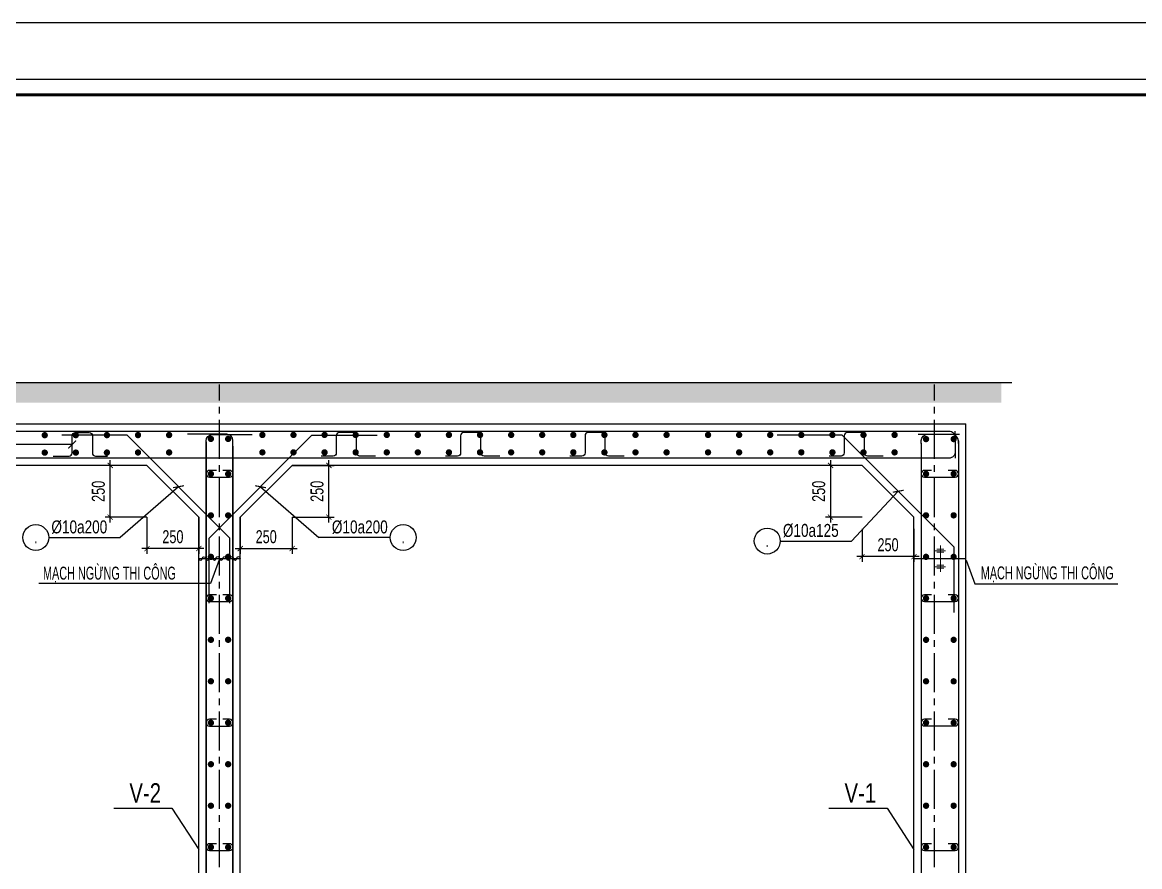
# Model space of a CAD drawing. Header units: millimetres. Extents: x -743195 to -406795, y -426565 to -367165.
# Drawn here: x -636679 to -615119, y -383449 to -367165 of the extents above; entities that cross this region are included whole.
import ezdxf
from ezdxf.enums import TextEntityAlignment as Align

# ---------------------------------------------------------------- set-up
doc = ezdxf.new("R2010")
doc.units = ezdxf.units.MM
doc.header["$LTSCALE"] = 1000
doc.header["$MEASUREMENT"] = 0
doc.linetypes.add('CENTER2', pattern=[1.125, 0.75, -0.125, 0.125, -0.125])
for name, color, linetype in [('8', 8, 'Continuous'), ('CDC-KHUNGTEN', 7, 'Continuous'), ('CDC.01.AXIS', 160, 'CENTER2'), ('CDC.02.DIM', 1, 'Continuous'), ('CDC.03.BORDER', 3, 'Continuous'), ('CDC.05.STEEL', 4, 'Continuous'), ('CDC.06.TEXT', 2, 'Continuous'), ('CDC.14.STEELNUM', 3, 'Continuous'), ('CHI', 1, 'Continuous'), ('KCS_CHI', 1, 'Continuous')]:
    doc.layers.add(name, color=color, linetype=linetype)
doc.layers.add('CDC_11.NOTE', color=8, linetype='Continuous', lineweight=18)
doc.styles.add('ARIAL', font='arial.ttf', dxfattribs={"width": 0.7})
doc.styles.add('KCS_SMTEXT', font='arial.ttf', dxfattribs={"width": 0.7})
doc.linetypes.add('ZIGZAG', pattern='A,0.0001,-0.2,[131,ltypeshp.shx,S=0.2,R=0,X=-0.2,Y=0],-0.4,[131,ltypeshp.shx,S=0.2,R=180,X=0.2,Y=0],-0.2', length=0.8001)
doc.dimstyles.new('1.25', dxfattribs={"dimscale": 100, "dimtxt": 2.5, "dimasz": 1, "dimexe": 1, "dimexo": 0, "dimgap": 1, "dimtad": 1, "dimdec": 0, "dimlfac": 0.25, "dimdsep": 46, "dimtxsty": 'ARIAL', "dimblk": 'ARCHTICK', "dimcen": 1, "dimdle": 1, "dimclrd": 1, "dimclre": 1, "dimclrt": 2, "dimadec": 0, "dimazin": 0, "dimtfac": 0.00072, "dimtdec": 0, "dimtix": 1, "dimtmove": 2, "dimatfit": 3, "dimldrblk": 'ARCHTICK', "dimfxl": 1, "dimtolj": 1, "dimarcsym": 0})

# ---------------------------------------------------------------- blocks, each defined once
blk = doc.blocks.new('_ArchTick')
at = {"color": 0, "linetype": 'ByBlock', "const_width": 0.15}
blk.add_lwpolyline([(-0.5, -0.5), (0.5, 0.5)], dxfattribs=at)
blk = doc.blocks.new('KHUNG A1')
at = {"layer": 'CDC-KHUNGTEN', "color": 8}
blk.add_lwpolyline([(10368.18, 709.17), (10447.22, 709.17), (10447.22, 1281.17), (9647.22, 1281.17), (9647.22, 709.17), (10368.18, 709.17)], dxfattribs=at)
at = {"layer": 'CDC-KHUNGTEN', "color": 255, "lineweight": 60}
blk.add_lwpolyline([(10366.22, 712.17), (10366.22, 1278.17), (9650.22, 1278.17), (9650.22, 712.17), (10366.22, 712.17)], close=True, dxfattribs=at)
at = {"layer": 'Defpoints', "color": 1, "ltscale": 0.2}
blk.add_lwpolyline([(9617.22, 698.17), (9617.22, 1292.17), (10458.22, 1292.17), (10458.22, 698.17), (9617.22, 698.17)], close=True, dxfattribs=at)
blk = doc.blocks.new('bang')
at = {"layer": 'CDC_11.NOTE', "ltscale": 3}
for points in [[(0, 90), (0, -90)], [(-35, 55), (35, 55)], [(-25, 65), (25, 65)], [(-25, 45), (25, 45)], [(-35, -55), (35, -55)], [(-25, -45), (25, -45)], [(-25, -65), (25, -65)]]:
    blk.add_lwpolyline(points, dxfattribs=at)
blk = doc.blocks.new('A$C1be3d9c6')
at = {"layer": 'CDC.03.BORDER', "linetype": 'ZIGZAG', "ltscale": 0.125}
blk.add_line((1000, 0), (0, 0), dxfattribs=at)
at = {"layer": 'KCS_CHI', "xscale": 2.8, "yscale": 2.8, "zscale": 2.8}
blk.add_blockref('bang', (510, 0), dxfattribs=at)
blk = doc.blocks.new('*D480')
at = {"layer": 'CDC.02.DIM', "color": 1, "lineweight": -2, "transparency": 16777216}
for p, q in [((-620474, -376934), (-620474, -377570)), ((-619474, -376934), (-619474, -377570)), ((-619374, -377470), (-620574, -377470))]:
    blk.add_line(p, q, dxfattribs=at)
at = {"layer": 'Defpoints', "color": 0, "transparency": 16777216}
for p in [(-620474, -376934), (-619474, -376934), (-620474, -377470)]:
    blk.add_point(p, dxfattribs=at)
at = {"layer": 'CDC.02.DIM', "color": 1, "lineweight": -2, "transparency": 16777216, "xscale": 100, "yscale": 100, "zscale": 100, "rotation": 180}
blk.add_blockref('_ArchTick', (-620474, -377470), dxfattribs=at)
at = {"layer": 'CDC.02.DIM', "color": 1, "lineweight": -2, "transparency": 16777216, "xscale": 100, "yscale": 100, "zscale": 100}
blk.add_blockref('_ArchTick', (-619474, -377470), dxfattribs=at)
at = {"layer": 'CDC.02.DIM', "color": 2, "transparency": 16777216, "insert": (-619974, -377242), "char_height": 250, "attachment_point": 5, "style": 'ARIAL'}
blk.add_mtext('\\A1;250', dxfattribs=at)
blk = doc.blocks.new('*D481')
at = {"layer": 'CDC.02.DIM', "color": 1, "lineweight": -2, "transparency": 16777216}
for p, q in [((-620474, -375710), (-621183, -375710)), ((-621083, -375610), (-621083, -376810)), ((-620474, -376710), (-621183, -376710))]:
    blk.add_line(p, q, dxfattribs=at)
at = {"layer": 'Defpoints', "color": 0, "transparency": 16777216}
for p in [(-620474, -375710), (-621083, -376710), (-620474, -376710)]:
    blk.add_point(p, dxfattribs=at)
at = {"layer": 'CDC.02.DIM', "color": 1, "lineweight": -2, "transparency": 16777216, "xscale": 100, "yscale": 100, "zscale": 100}
for p, rotation in [((-621083, -375710), 90), ((-621083, -376710), 270)]:
    blk.add_blockref('_ArchTick', p, dxfattribs=dict(at, rotation=rotation))
at = {"layer": 'CDC.02.DIM', "color": 2, "transparency": 16777216, "insert": (-621311, -376210), "char_height": 250, "attachment_point": 5, "rotation": 90, "style": 'ARIAL'}
blk.add_mtext('\\A1;250', dxfattribs=at)
blk = doc.blocks.new('*D482')
at = {"layer": 'CDC.02.DIM', "color": 1, "lineweight": -2, "transparency": 16777216}
for p, q in [((-631474, -375710), (-630664, -375710)), ((-630764, -376810), (-630764, -375610)), ((-631474, -376710), (-630664, -376710))]:
    blk.add_line(p, q, dxfattribs=at)
at = {"layer": 'Defpoints', "color": 0, "transparency": 16777216}
for p in [(-631474, -375710), (-630764, -375710), (-631474, -376710)]:
    blk.add_point(p, dxfattribs=at)
at = {"layer": 'CDC.02.DIM', "color": 1, "lineweight": -2, "transparency": 16777216, "xscale": 100, "yscale": 100, "zscale": 100}
for p, rotation in [((-630764, -375710), 90), ((-630764, -376710), 270)]:
    blk.add_blockref('_ArchTick', p, dxfattribs=dict(at, rotation=rotation))
at = {"layer": 'CDC.02.DIM', "color": 2, "transparency": 16777216, "insert": (-630992, -376210), "char_height": 250, "attachment_point": 5, "rotation": 90, "style": 'ARIAL'}
blk.add_mtext('\\A1;250', dxfattribs=at)
blk = doc.blocks.new('*D483')
at = {"layer": 'CDC.02.DIM', "color": 1, "lineweight": -2, "transparency": 16777216}
for p, q in [((-632474, -376710), (-632474, -377414)), ((-631474, -376710), (-631474, -377414)), ((-632574, -377314), (-631374, -377314))]:
    blk.add_line(p, q, dxfattribs=at)
at = {"layer": 'Defpoints', "color": 0, "transparency": 16777216}
for p in [(-632474, -376710), (-631474, -376710), (-631474, -377314)]:
    blk.add_point(p, dxfattribs=at)
at = {"layer": 'CDC.02.DIM', "color": 1, "lineweight": -2, "transparency": 16777216, "xscale": 100, "yscale": 100, "zscale": 100, "rotation": 180}
blk.add_blockref('_ArchTick', (-632474, -377314), dxfattribs=at)
at = {"layer": 'CDC.02.DIM', "color": 1, "lineweight": -2, "transparency": 16777216, "xscale": 100, "yscale": 100, "zscale": 100}
blk.add_blockref('_ArchTick', (-631474, -377314), dxfattribs=at)
at = {"layer": 'CDC.02.DIM', "color": 2, "transparency": 16777216, "insert": (-631974, -377087), "char_height": 250, "attachment_point": 5, "style": 'ARIAL'}
blk.add_mtext('\\A1;250', dxfattribs=at)
blk = doc.blocks.new('*D484')
at = {"layer": 'CDC.02.DIM', "color": 1, "lineweight": -2, "transparency": 16777216}
for p, q in [((-634274, -375710), (-635084, -375710)), ((-634984, -376810), (-634984, -375610)), ((-634274, -376710), (-635084, -376710))]:
    blk.add_line(p, q, dxfattribs=at)
at = {"layer": 'Defpoints', "color": 0, "transparency": 16777216}
for p in [(-634984, -375710), (-634274, -375710), (-634274, -376710)]:
    blk.add_point(p, dxfattribs=at)
at = {"layer": 'CDC.02.DIM', "color": 1, "lineweight": -2, "transparency": 16777216, "xscale": 100, "yscale": 100, "zscale": 100}
for p, rotation in [((-634984, -375710), 90), ((-634984, -376710), 270)]:
    blk.add_blockref('_ArchTick', p, dxfattribs=dict(at, rotation=rotation))
at = {"layer": 'CDC.02.DIM', "color": 2, "transparency": 16777216, "insert": (-635212, -376210), "char_height": 250, "attachment_point": 5, "rotation": 90, "style": 'ARIAL'}
blk.add_mtext('\\A1;250', dxfattribs=at)
blk = doc.blocks.new('*D485')
at = {"layer": 'CDC.02.DIM', "color": 1, "lineweight": -2, "transparency": 16777216}
for p, q in [((-634274, -376710), (-634274, -377414)), ((-633274, -376710), (-633274, -377414)), ((-633174, -377314), (-634374, -377314))]:
    blk.add_line(p, q, dxfattribs=at)
at = {"layer": 'Defpoints', "color": 0, "transparency": 16777216}
for p in [(-634274, -376710), (-633274, -376710), (-634274, -377314)]:
    blk.add_point(p, dxfattribs=at)
at = {"layer": 'CDC.02.DIM', "color": 1, "lineweight": -2, "transparency": 16777216, "xscale": 100, "yscale": 100, "zscale": 100, "rotation": 180}
blk.add_blockref('_ArchTick', (-634274, -377314), dxfattribs=at)
at = {"layer": 'CDC.02.DIM', "color": 1, "lineweight": -2, "transparency": 16777216, "xscale": 100, "yscale": 100, "zscale": 100}
blk.add_blockref('_ArchTick', (-633274, -377314), dxfattribs=at)
at = {"layer": 'CDC.02.DIM', "color": 2, "transparency": 16777216, "insert": (-633774, -377087), "char_height": 250, "attachment_point": 5, "style": 'ARIAL'}
blk.add_mtext('\\A1;250', dxfattribs=at)

msp = doc.modelspace()

# ---------------------------------------------------------------- hatches: boundary and pattern name
at = {"layer": '8'}
h = msp.add_hatch(dxfattribs=at)
h.set_pattern_fill('AR-HBONE', color=256, scale=32, angle=49.95578)
h.set_pattern_definition([(94.95578, (-1042579.68, -367486.48), (-138.579015, 116.46397), [384, -128]), (184.95578, (-1042590.74, -367358.96), (-138.579015, 116.46397), [384, -128])])
h.paths.add_polyline_path([(-617786.9, -374502.5), (-617786.9, -374110), (-648162.4, -374110), (-648162.4, -374502.5)])

# ---------------------------------------------------------------- linework, layer by layer
at = {"layer": 'CDC.01.AXIS'}
for p, q in [((-632874.3, -398081.5), (-632874.3, -374151.5)), ((-619074.3, -398081.5), (-619074.3, -374151.5))]:
    msp.add_line(p, q, dxfattribs=at)
at = {"layer": 'CDC.03.BORDER'}
for p, q in [((-648204, -374110), (-617586.9, -374110)), ((-618474.3, -390910), (-618474.3, -374910)), ((-633274.3, -389910), (-633274.3, -376710)), ((-632474.3, -389910), (-632474.3, -376710)), ((-619474.3, -389910), (-619474.3, -376710)), ((-633274.3, -377507.9), (-632474.3, -377507.9)), ((-633274.3, -377507.9), (-632474.3, -377507.9))]:
    msp.add_line(p, q, dxfattribs=at)
at = {"layer": 'CDC.03.BORDER', "ltscale": 5}
for p, q in [((-647274.3, -374910), (-618474.3, -374910)), ((-634274.3, -375710), (-645274.3, -375710)), ((-633274.3, -376710), (-634274.3, -375710)), ((-632474.3, -376710), (-631474.3, -375710)), ((-620474.3, -375710), (-631474.3, -375710)), ((-619474.3, -376710), (-620474.3, -375710))]:
    msp.add_line(p, q, dxfattribs=at)
at = {"layer": 'CDC.03.BORDER', "elevation": 0}
for points, const_width in [([(-633274.5, -377510), (-632474.3, -377510)], 24), ([(-633274.4, -377507.9), (-632474.3, -377507.9)], 20)]:
    msp.add_lwpolyline(points, dxfattribs=dict(at, const_width=const_width))
at = {"layer": 'CDC.05.STEEL', "ltscale": 5}
for p, q in [((-618675.4, -375170), (-618675.4, -375050.4)), ((-618675.4, -375450), (-618675.4, -375569.3))]:
    msp.add_line(p, q, dxfattribs=at)
at = {"layer": 'CDC.05.STEEL', "ltscale": 5, "elevation": 0}
for points in [[(-646953.3, -375050), (-618795.4, -375050, -0.4142136), (-618675.4, -375170), (-618675.4, -375450, -0.4142136), (-618795.4, -375570), (-646953.3, -375570, -0.4142136), (-647073.3, -375450), (-647073.3, -375170, -0.4142136), (-646953.3, -375050), (-618795.4, -375050)], [(-636083.1, -375528.8), (-635778.5, -375528.8, 0.4142136), (-635718.5, -375468.8), (-635718.5, -375137.1, -0.4142136), (-635658.5, -375077.1), (-635387.1, -375077.1, -0.4142136), (-635327.1, -375137.1), (-635327.1, -375468.8, 0.4142136), (-635267.1, -375528.8), (-635036.1, -375528.8)], [(-629865.5, -375528.8), (-630170.1, -375528.8, -0.4142136), (-630230.1, -375468.8), (-630230.1, -375137.1, 0.4142136), (-630290.1, -375077.1), (-630561.5, -375077.1, 0.4142136), (-630621.5, -375137.1), (-630621.5, -375468.8, -0.4142136), (-630681.5, -375528.8), (-630912.5, -375528.8)], [(-627465.5, -375528.8), (-627770.1, -375528.8, -0.4142136), (-627830.1, -375468.8), (-627830.1, -375137.1, 0.4142136), (-627890.1, -375077.1), (-628161.5, -375077.1, 0.4142136), (-628221.5, -375137.1), (-628221.5, -375468.8, -0.4142136), (-628281.5, -375528.8), (-628512.5, -375528.8)], [(-625065.5, -375528.8), (-625370.1, -375528.8, -0.4142136), (-625430.1, -375468.8), (-625430.1, -375137.1, 0.4142136), (-625490.1, -375077.1), (-625761.5, -375077.1, 0.4142136), (-625821.5, -375137.1), (-625821.5, -375468.8, -0.4142136), (-625881.5, -375528.8), (-626112.5, -375528.8)], [(-620065.5, -375528.8), (-620370.1, -375528.8, -0.4142136), (-620430.1, -375468.8), (-620430.1, -375137.1, 0.4142136), (-620490.1, -375077.1), (-620761.5, -375077.1, 0.4142136), (-620821.5, -375137.1), (-620821.5, -375468.8, -0.4142136), (-620881.5, -375528.8), (-621112.5, -375528.8)]]:
    msp.add_lwpolyline(points, format="xyb", dxfattribs=at)
for points in [[(-632674.3, -378370), (-632674.3, -377112), (-634656.3, -375130), (-635914.3, -375130)], [(-632615.4, -391339.6), (-632615.4, -391339.6), (-632615.4, -375230), (-632624.5, -375184), (-632650.5, -375145.1), (-632689.5, -375119.1), (-632735.4, -375110), (-633494.9, -375110)], [(-633133.3, -391421.8), (-633133.3, -375237.2), (-633124.1, -375191.3), (-633098.1, -375152.4), (-633059.2, -375126.4), (-633013.3, -375117.2), (-632242.1, -375117.2)], [(-633074.3, -378370), (-633074.3, -377112), (-631092.3, -375130), (-629834.3, -375130)], [(-632895.5, -375110), (-632743.5, -375110)], [(-618699.2, -378545.1), (-618699.2, -377287.1), (-620856.3, -375130), (-622114.3, -375130)], [(-618615.4, -375288.3), (-618615.4, -375237.2), (-618624.5, -375191.3), (-618650.5, -375152.4), (-618689.5, -375126.4), (-618735.4, -375117.2), (-619391.8, -375117.2)], [(-619333.3, -375288.3), (-619333.3, -375230), (-619324.1, -375184), (-619298.1, -375145.1), (-619259.2, -375119.1), (-619213.3, -375110), (-618592.7, -375110)], [(-632615.4, -375340.3), (-632615.4, -375340.3), (-632615.4, -391850), (-632624.5, -391895.9), (-632650.5, -391934.8), (-632689.5, -391960.8), (-632735.4, -391970), (-633494.9, -391970)], [(-633133.3, -375258.1), (-633133.3, -391842.7), (-633124.1, -391888.6), (-633098.1, -391927.6), (-633059.2, -391953.6), (-633013.3, -391962.7), (-632242.1, -391962.7)], [(-618615.4, -375237.2), (-618615.4, -391832.7), (-618624.5, -391878.6), (-618650.5, -391917.6), (-618689.5, -391943.6), (-618735.4, -391952.7), (-619506.6, -391952.7)], [(-619333.3, -375280.3), (-619333.3, -391840), (-619324.1, -391885.9), (-619298.1, -391924.8), (-619259.2, -391950.8), (-619213.3, -391960), (-618453.7, -391960)]]:
    msp.add_lwpolyline(points, dxfattribs=at)
at = {"layer": 'CDC.05.STEEL', "ltscale": 0.01, "elevation": 0}
for points in [[(-632935.1, -375806.4), (-633068.3, -375806.4), (-633093.1, -375811.4), (-633114.2, -375825.5), (-633128.3, -375846.5), (-633133.3, -375871.4), (-633128.3, -375896.3), (-633114.2, -375917.4), (-633093.1, -375931.5), (-633068.3, -375936.4), (-632680.4, -375936.4), (-632655.5, -375931.5), (-632634.4, -375917.4), (-632620.3, -375896.3), (-632615.4, -375871.4), (-632620.3, -375846.5), (-632634.4, -375825.5), (-632655.5, -375811.4), (-632680.4, -375806.4), (-632813.5, -375806.4)], [(-619135.1, -375805.5), (-619268.3, -375805.5), (-619293.1, -375810.5), (-619314.2, -375824.6), (-619328.3, -375845.7), (-619333.3, -375870.5), (-619328.3, -375895.4), (-619314.2, -375916.5), (-619293.1, -375930.6), (-619268.3, -375935.5), (-618680.4, -375935.5), (-618655.5, -375930.6), (-618634.4, -375916.5), (-618620.3, -375895.4), (-618615.4, -375870.5), (-618620.3, -375845.7), (-618634.4, -375824.6), (-618655.5, -375810.5), (-618680.4, -375805.5), (-618813.5, -375805.5)], [(-632935.1, -378206.4), (-633068.3, -378206.4), (-633093.1, -378211.4), (-633114.2, -378225.5), (-633128.3, -378246.5), (-633133.3, -378271.4), (-633128.3, -378296.3), (-633114.2, -378317.4), (-633093.1, -378331.5), (-633068.3, -378336.4), (-632680.4, -378336.4), (-632655.5, -378331.5), (-632634.4, -378317.4), (-632620.3, -378296.3), (-632615.4, -378271.4), (-632620.3, -378246.5), (-632634.4, -378225.5), (-632655.5, -378211.4), (-632680.4, -378206.4), (-632813.5, -378206.4)], [(-619135.1, -378205.5), (-619268.3, -378205.5), (-619293.1, -378210.5), (-619314.2, -378224.6), (-619328.3, -378245.7), (-619333.3, -378270.5), (-619328.3, -378295.4), (-619314.2, -378316.5), (-619293.1, -378330.6), (-619268.3, -378335.5), (-618680.4, -378335.5), (-618655.5, -378330.6), (-618634.4, -378316.5), (-618620.3, -378295.4), (-618615.4, -378270.5), (-618620.3, -378245.7), (-618634.4, -378224.6), (-618655.5, -378210.5), (-618680.4, -378205.5), (-618813.5, -378205.5)], [(-619135.1, -378205.5), (-619268.3, -378205.5), (-619293.1, -378210.5), (-619314.2, -378224.6), (-619328.3, -378245.7), (-619333.3, -378270.5), (-619328.3, -378295.4), (-619314.2, -378316.5), (-619293.1, -378330.6), (-619268.3, -378335.5), (-618680.4, -378335.5), (-618655.5, -378330.6), (-618634.4, -378316.5), (-618620.3, -378295.4), (-618615.4, -378270.5), (-618620.3, -378245.7), (-618634.4, -378224.6), (-618655.5, -378210.5), (-618680.4, -378205.5), (-618813.5, -378205.5)], [(-632935.1, -380606.4), (-633068.3, -380606.4), (-633093.1, -380611.4), (-633114.2, -380625.5), (-633128.3, -380646.5), (-633133.3, -380671.4), (-633128.3, -380696.3), (-633114.2, -380717.4), (-633093.1, -380731.5), (-633068.3, -380736.4), (-632680.4, -380736.4), (-632655.5, -380731.5), (-632634.4, -380717.4), (-632620.3, -380696.3), (-632615.4, -380671.4), (-632620.3, -380646.5), (-632634.4, -380625.5), (-632655.5, -380611.4), (-632680.4, -380606.4), (-632813.5, -380606.4)], [(-619135.1, -380605.5), (-619268.3, -380605.5), (-619293.1, -380610.5), (-619314.2, -380624.6), (-619328.3, -380645.7), (-619333.3, -380670.5), (-619328.3, -380695.4), (-619314.2, -380716.5), (-619293.1, -380730.6), (-619268.3, -380735.5), (-618680.4, -380735.5), (-618655.5, -380730.6), (-618634.4, -380716.5), (-618620.3, -380695.4), (-618615.4, -380670.5), (-618620.3, -380645.7), (-618634.4, -380624.6), (-618655.5, -380610.5), (-618680.4, -380605.5), (-618813.5, -380605.5)], [(-632935.1, -383006.4), (-633068.3, -383006.4), (-633093.1, -383011.4), (-633114.2, -383025.5), (-633128.3, -383046.5), (-633133.3, -383071.4), (-633128.3, -383096.3), (-633114.2, -383117.4), (-633093.1, -383131.5), (-633068.3, -383136.4), (-632680.4, -383136.4), (-632655.5, -383131.5), (-632634.4, -383117.4), (-632620.3, -383096.3), (-632615.4, -383071.4), (-632620.3, -383046.5), (-632634.4, -383025.5), (-632655.5, -383011.4), (-632680.4, -383006.4), (-632813.5, -383006.4)], [(-619135.1, -383005.5), (-619268.3, -383005.5), (-619293.1, -383010.5), (-619314.2, -383024.6), (-619328.3, -383045.7), (-619333.3, -383070.5), (-619328.3, -383095.4), (-619314.2, -383116.5), (-619293.1, -383130.6), (-619268.3, -383135.5), (-618680.4, -383135.5), (-618655.5, -383130.6), (-618634.4, -383116.5), (-618620.3, -383095.4), (-618615.4, -383070.5), (-618620.3, -383045.7), (-618634.4, -383024.6), (-618655.5, -383010.5), (-618680.4, -383005.5), (-618813.5, -383005.5)]]:
    msp.add_lwpolyline(points, dxfattribs=at)
at = {"layer": 'CDC.05.STEEL', "const_width": 20, "elevation": 0}
msp.add_lwpolyline([(-632874.3, -377271.9), (-632874.3, -377743.8)], dxfattribs=at)
at = {"layer": 'CDC.14.STEELNUM', "color": 1}
for centre in [(-636419.5, -377101.2), (-629329.2, -377101.2), (-622304.3, -377168.8)]:
    msp.add_circle(centre, 250, dxfattribs=at)
at = {"layer": 'CHI', "color": 1, "const_width": 60.8, "elevation": 0}
for points in [[(-636247.3, -375158.2, 1), (-636247.3, -375097.4, 1)], [(-635647.3, -375157.3, 1), (-635647.3, -375096.5, 1)], [(-635047.3, -375156.4, 1), (-635047.3, -375095.6, 1)], [(-634447.3, -375155.5, 1), (-634447.3, -375094.7, 1)], [(-633847.3, -375154.7, 1), (-633847.3, -375093.8, 1)], [(-633040.8, -375229.4, 1), (-633040.8, -375168.6, 1)], [(-632707.8, -375229.4, -1), (-632707.8, -375168.6, -1)], [(-632047.3, -375152.9, 1), (-632047.3, -375092.1, 1)], [(-631447.3, -375152.9, 1), (-631447.3, -375092.1, 1)], [(-630847.3, -375152.9, 1), (-630847.3, -375092.1, 1)], [(-630247.3, -375152.9, 1), (-630247.3, -375092.1, 1)], [(-629647.3, -375152.9, 1), (-629647.3, -375092.1, 1)], [(-629047.3, -375152.9, 1), (-629047.3, -375092.1, 1)], [(-628447.3, -375152.9, 1), (-628447.3, -375092.1, 1)], [(-627847.3, -375152.9, 1), (-627847.3, -375092.1, 1)], [(-627247.3, -375152.9, 1), (-627247.3, -375092.1, 1)], [(-626647.3, -375152.9, 1), (-626647.3, -375092.1, 1)], [(-626047.3, -375152.9, 1), (-626047.3, -375092.1, 1)], [(-625447.3, -375152.9, 1), (-625447.3, -375092.1, 1)], [(-624847.3, -375152.9, 1), (-624847.3, -375092.1, 1)], [(-624247.3, -375152.9, 1), (-624247.3, -375092.1, 1)], [(-623447.3, -375152.9, 1), (-623447.3, -375092.1, 1)], [(-622847.3, -375152.9, 1), (-622847.3, -375092.1, 1)], [(-622247.3, -375152.9, 1), (-622247.3, -375092.1, 1)], [(-621647.3, -375152.9, 1), (-621647.3, -375092.1, 1)], [(-621047.3, -375152.9, 1), (-621047.3, -375092.1, 1)], [(-620447.3, -375152.9, 1), (-620447.3, -375092.1, 1)], [(-619847.3, -375152.9, 1), (-619847.3, -375092.1, 1)], [(-619240.8, -375232.9, 1), (-619240.8, -375172.1, 1)], [(-618707.8, -375232.9, -1), (-618707.8, -375172.1, -1)], [(-636247.3, -375433.5, -1), (-636247.3, -375494.3, -1)], [(-635647.3, -375432.6, -1), (-635647.3, -375493.4, -1)], [(-635047.3, -375431.7, -1), (-635047.3, -375492.6, -1)], [(-634447.3, -375430.9, -1), (-634447.3, -375491.7, -1)], [(-633847.3, -375430, -1), (-633847.3, -375490.8, -1)], [(-632047.3, -375428.2, -1), (-632047.3, -375489, -1)], [(-631447.3, -375428.2, -1), (-631447.3, -375489, -1)], [(-630847.3, -375428.2, -1), (-630847.3, -375489, -1)], [(-630247.3, -375428.2, -1), (-630247.3, -375489, -1)], [(-629647.3, -375428.2, -1), (-629647.3, -375489, -1)], [(-629047.3, -375428.2, -1), (-629047.3, -375489, -1)], [(-628447.3, -375428.2, -1), (-628447.3, -375489, -1)], [(-627847.3, -375428.2, -1), (-627847.3, -375489, -1)], [(-627247.3, -375428.2, -1), (-627247.3, -375489, -1)], [(-626647.3, -375428.2, -1), (-626647.3, -375489, -1)], [(-626047.3, -375428.2, -1), (-626047.3, -375489, -1)], [(-625447.3, -375428.2, -1), (-625447.3, -375489, -1)], [(-624847.3, -375428.2, -1), (-624847.3, -375489, -1)], [(-624247.3, -375428.2, -1), (-624247.3, -375489, -1)], [(-623447.3, -375428.2, -1), (-623447.3, -375489, -1)], [(-622847.3, -375428.2, -1), (-622847.3, -375489, -1)], [(-622247.3, -375428.2, -1), (-622247.3, -375489, -1)], [(-621647.3, -375428.2, -1), (-621647.3, -375489, -1)], [(-621047.3, -375428.2, -1), (-621047.3, -375489, -1)], [(-620447.3, -375428.2, -1), (-620447.3, -375489, -1)], [(-619847.3, -375428.2, -1), (-619847.3, -375489, -1)], [(-633040.8, -375904.2, 1), (-633040.8, -375843.3, 1)], [(-632707.8, -375904.2, -1), (-632707.8, -375843.3, -1)], [(-619240.8, -375904.2, 1), (-619240.8, -375843.3, 1)], [(-618707.8, -375904.2, -1), (-618707.8, -375843.3, -1)], [(-633040.8, -376704.2, 1), (-633040.8, -376643.3, 1)], [(-632707.8, -376704.2, -1), (-632707.8, -376643.3, -1)], [(-619240.8, -376704.2, 1), (-619240.8, -376643.3, 1)], [(-618707.8, -376704.2, -1), (-618707.8, -376643.3, -1)], [(-633040.8, -377504.2, 1), (-633040.8, -377443.3, 1)], [(-632707.8, -377504.2, -1), (-632707.8, -377443.3, -1)], [(-619240.8, -377504.2, 1), (-619240.8, -377443.3, 1)], [(-618707.8, -377504.2, -1), (-618707.8, -377443.3, -1)], [(-633040.8, -378304.2, 1), (-633040.8, -378243.3, 1)], [(-632707.8, -378304.2, -1), (-632707.8, -378243.3, -1)], [(-619240.8, -378304.2, 1), (-619240.8, -378243.3, 1)], [(-618707.8, -378304.2, -1), (-618707.8, -378243.3, -1)], [(-633040.8, -379104.2, 1), (-633040.8, -379043.3, 1)], [(-632707.8, -379104.2, -1), (-632707.8, -379043.3, -1)], [(-619240.8, -379104.2, 1), (-619240.8, -379043.3, 1)], [(-618707.8, -379104.2, -1), (-618707.8, -379043.3, -1)], [(-633040.8, -379904.2, 1), (-633040.8, -379843.3, 1)], [(-632707.8, -379904.2, -1), (-632707.8, -379843.3, -1)], [(-619240.8, -379904.2, 1), (-619240.8, -379843.3, 1)], [(-618707.8, -379904.2, -1), (-618707.8, -379843.3, -1)], [(-633040.8, -380704.2, 1), (-633040.8, -380643.3, 1)], [(-632707.8, -380704.2, -1), (-632707.8, -380643.3, -1)], [(-619240.8, -380704.2, 1), (-619240.8, -380643.3, 1)], [(-618707.8, -380704.2, -1), (-618707.8, -380643.3, -1)], [(-633040.8, -381504.2, 1), (-633040.8, -381443.3, 1)], [(-632707.8, -381504.2, -1), (-632707.8, -381443.3, -1)], [(-619240.8, -381504.2, 1), (-619240.8, -381443.3, 1)], [(-618707.8, -381504.2, -1), (-618707.8, -381443.3, -1)], [(-633040.8, -382304.2, 1), (-633040.8, -382243.3, 1)], [(-633040.8, -382304.2, 1), (-633040.8, -382243.3, 1)], [(-632707.8, -382304.2, -1), (-632707.8, -382243.3, -1)], [(-632707.8, -382304.2, -1), (-632707.8, -382243.3, -1)], [(-619240.8, -382304.2, 1), (-619240.8, -382243.3, 1)], [(-619240.8, -382304.2, 1), (-619240.8, -382243.3, 1)], [(-618707.8, -382304.2, -1), (-618707.8, -382243.3, -1)], [(-618707.8, -382304.2, -1), (-618707.8, -382243.3, -1)], [(-633040.8, -383104.2, 1), (-633040.8, -383043.3, 1)], [(-632707.8, -383104.2, -1), (-632707.8, -383043.3, -1)], [(-619240.8, -383104.2, 1), (-619240.8, -383043.3, 1)], [(-618707.8, -383104.2, -1), (-618707.8, -383043.3, -1)]]:
    msp.add_lwpolyline(points, format="xyb", close=True, dxfattribs=at)
at = {"layer": 'KCS_CHI'}
for p, q in [((-637727.1, -375302.9), (-635718.5, -375302.9)), ((-633665.3, -376121), (-634792.3, -377101.2)), ((-632083.3, -376121), (-630956.3, -377101.2)), ((-619777.8, -376208.5), (-620677.1, -377168.8)), ((-636169.5, -377101.2), (-634792.3, -377101.2)), ((-629579.2, -377101.2), (-630956.3, -377101.2)), ((-622054.3, -377168.8), (-620677.1, -377168.8))]:
    msp.add_line(p, q, dxfattribs=at)
at = {"layer": 'KCS_CHI', "elevation": 0}
msp.add_lwpolyline([(-633274.3, -377503.5, -0.0195023), (-633274.2, -377506.1, 0.9999988), (-633207.6, -377506.1, -0.9980489), (-633140.9, -377506, 0.9635256), (-633074.3, -377503.5, -1.0000097), (-633007.7, -377503.5, 0.9999915), (-632941, -377503.5, -1.0000073), (-632874.3, -377503.5, 0.9999939), (-632807.7, -377503.5, -1.0000049), (-632741, -377503.5, 0.9999964), (-632674.3, -377503.5, -1.0000024), (-632607.7, -377503.5, 0.9999988), (-632541, -377503.5, -1), (-632474.3, -377503.5)], format="xyb", dxfattribs=at)
for points in [[(-632882, -377529.3), (-633051.4, -377986.9), (-636358.2, -377986.9)], [(-618465.7, -377534.6), (-618296.3, -377992.3), (-615539.5, -377992.3)], [(-634916.9, -382320.8), (-633792.2, -382320.8), (-633274.3, -383118.5)], [(-621116.9, -382320.8), (-619992.2, -382320.8), (-619474.3, -383118.5)]]:
    msp.add_lwpolyline(points, dxfattribs=at)
at = {"layer": 'KCS_CHI'}
msp.add_solid([(-618461.7, -377533.2), (-618474.3, -377511.2), (-618469.6, -377536.1)], dxfattribs=at)

# ---------------------------------------------------------------- block references
at = {"xscale": 100, "yscale": 100, "zscale": 100}
msp.add_blockref('KHUNG A1', (-1620817.3, -496382.7), dxfattribs=at)
at = {"layer": 'CDC.02.DIM'}
msp.add_blockref('A$C1be3d9c6', (-619474.3, -377510), dxfattribs=at)
at = {"layer": 'KCS_CHI', "zscale": 100}
for p, xscale, yscale, rotation in [((-635718.5, -375304.7), -150, 150, 270), ((-633665.3, -376121), -149.999999999979, 150, 235.3090842566641), ((-632083.3, -376121), 149.999999999979, 149.999999999979, 124.6909157430054), ((-619777.8, -376208.5), -149.999999999979, 150, 235.3090842566641)]:
    msp.add_blockref('_ArchTick', p, dxfattribs=dict(at, xscale=xscale, yscale=yscale, rotation=rotation))

# ---------------------------------------------------------------- texts
at = {"layer": 'CDC.06.TEXT'}
for s, style, width, p in [('%%C10a200', 'KCS_SMTEXT', 0.75, (-636118.5, -377021.2)), ('%%C10a125', 'KCS_SMTEXT', 0.75, (-622003.3, -377088.8)), ('MẠCH NGỪNG THI CÔNG', 'ARIAL', 0.6, (-636281, -377912.9)), ('MẠCH NGỪNG THI CÔNG', 'ARIAL', 0.6, (-618184.6, -377907.6))]:
    msp.add_text(s, height=250, dxfattribs=dict(at, style=style, width=width)).set_placement(p)
at = {"layer": 'CDC.06.TEXT', "style": 'KCS_SMTEXT', "width": 0.75}
msp.add_text('%%C10a200', height=250, rotation=360, dxfattribs=at).set_placement((-630706, -377021.2))
at = {"layer": 'CDC.06.TEXT', "color": 3, "style": 'KCS_SMTEXT', "width": 0.75}
for s, p in [('V-2', (-634613.9, -382214.3)), ('V-1', (-620813.9, -382214.3))]:
    msp.add_text(s, height=375, dxfattribs=at).set_placement(p)
at = {"layer": 'CDC.14.STEELNUM', "style": 'KCS_SMTEXT', "width": 0.6}
for p in [(-636418.8, -377091.2), (-622303.6, -377158.8)]:
    msp.add_text('.', height=250, dxfattribs=at).set_placement(p, align=Align.MIDDLE_CENTER)
msp.add_text('.', height=250, rotation=360, dxfattribs=at).set_placement((-629330.7, -377091.2), align=Align.MIDDLE_CENTER)

# ---------------------------------------------------------------- dimensions: what is measured, and where the dimension line sits
at = {"layer": 'CDC.02.DIM'}
for base, p1, p2, angle, picture, middle in [((-634984.5, -375710), (-634274.3, -376710), (-634274.3, -375710), 90, '*D484', (-635212.1, -376210)), ((-630764.2, -375710), (-631474.3, -376710), (-631474.3, -375710), 90, '*D482', (-630991.9, -376210)), ((-621083.3, -376710), (-620474.3, -375710), (-620474.3, -376710), 90, '*D481', (-621311, -376210)), ((-634274.3, -377314.2), (-633274.3, -376710), (-634274.3, -376710), 180, '*D485', (-633774.3, -377086.6))]:
    dim = msp.add_linear_dim(base=base, p1=p1, p2=p2, angle=angle, dimstyle='1.25', dxfattribs=at)
    dim.commit()
    dim.dimension.update_dxf_attribs({"geometry": picture, "text_midpoint": middle})
for base, p1, p2, picture, middle in [((-631474.3, -377314.2), (-632474.3, -376710), (-631474.3, -376710), '*D483', (-631974.3, -377086.6)), ((-620474.3, -377469.9), (-619474.3, -376934.2), (-620474.3, -376934.2), '*D480', (-619974.3, -377242.3))]:
    dim = msp.add_linear_dim(base=base, p1=p1, p2=p2, dimstyle='1.25', dxfattribs=at)
    dim.commit()
    dim.dimension.update_dxf_attribs({"geometry": picture, "text_midpoint": middle})

doc.saveas('drawing.dxf')
